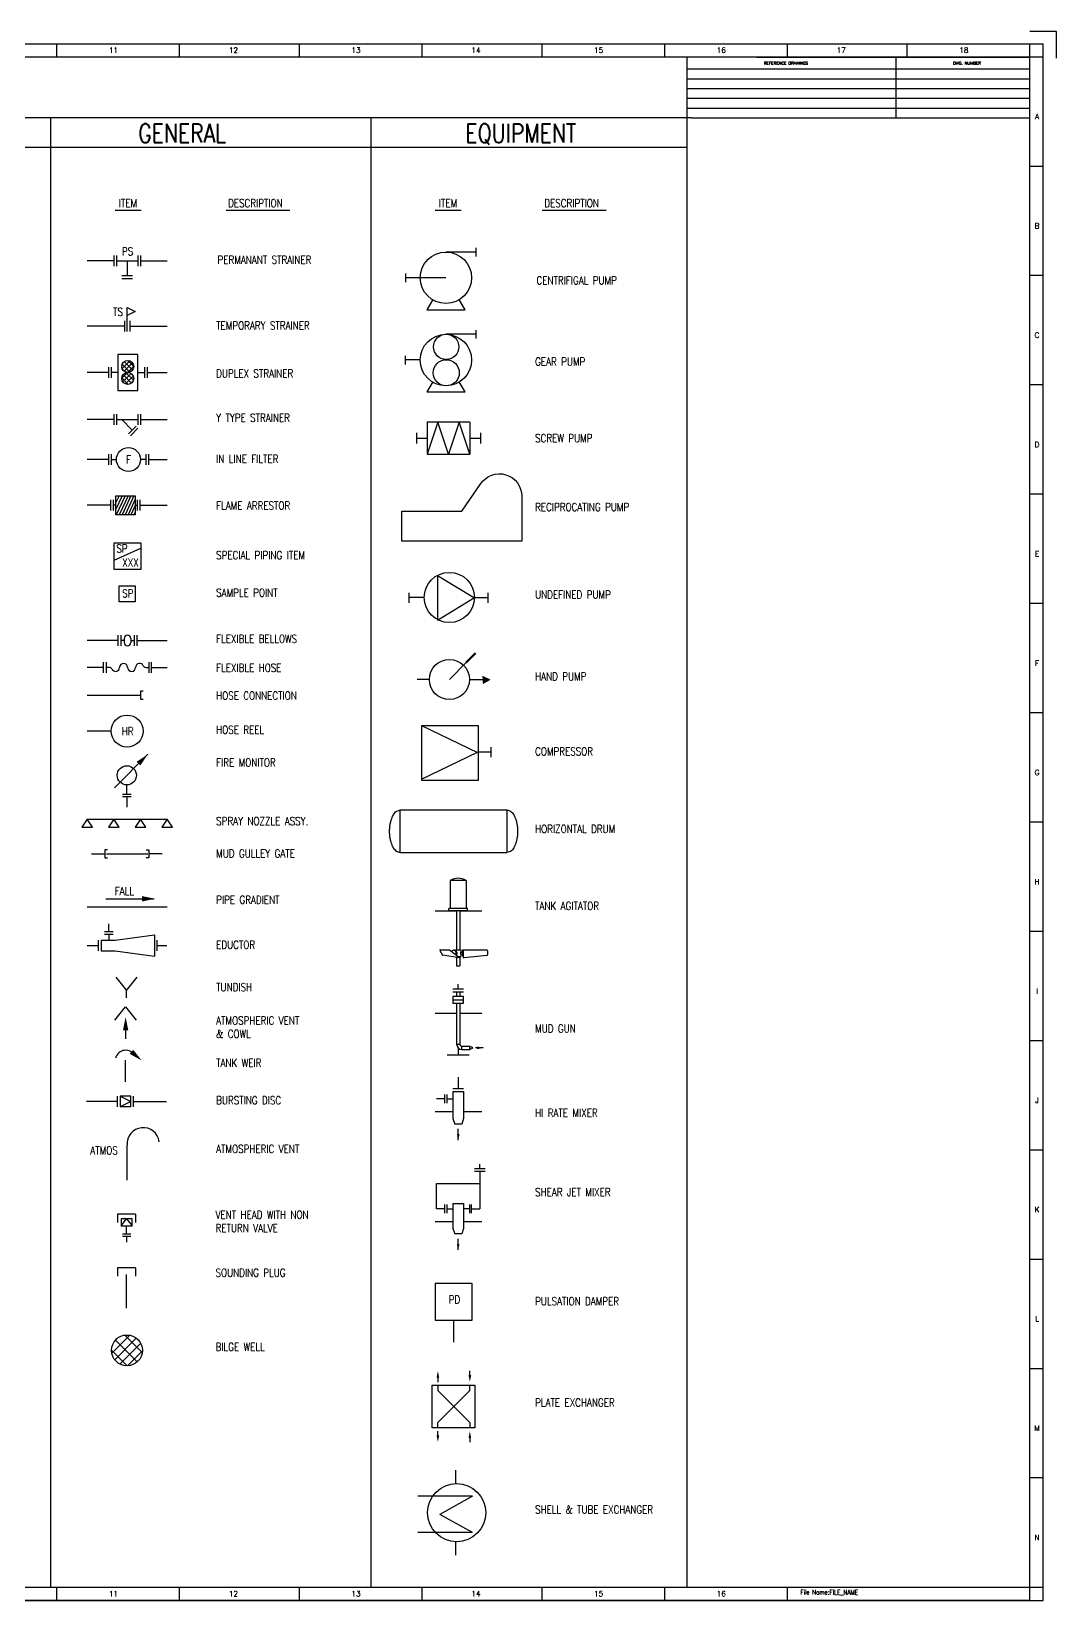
# Model space of a CAD drawing. Header units: inches. Extents: x 0 to 420, y 0 to 297.
# Drawn here: x 227.8 to 420, y 2.5 to 296.7 of the extents above; entities that cross this region are included whole.
import ezdxf
from ezdxf.enums import TextEntityAlignment as Align

# ---------------------------------------------------------------- set-up
doc = ezdxf.new("R2010")
doc.units = ezdxf.units.IN
doc.header["$LTSCALE"] = 5
doc.header["$MEASUREMENT"] = 0
for name, color, linetype in [('Equipment', 1, 'Continuous'), ('Frame Text', 2, 'Continuous'), ('Pipe', 3, 'Continuous'), ('Text', 2, 'Continuous')]:
    doc.layers.add(name, color=color, linetype=linetype)
doc.styles.add('15', font='ROMANS.shx', dxfattribs={"width": 0.8, "height": 1.5})
doc.styles.add('35', font='ROMANS.shx', dxfattribs={"width": 0.8, "height": 3.5})
doc.styles.add('ROMANS', font='ROMANS', dxfattribs={"height": 0.2})

# ---------------------------------------------------------------- blocks, each defined once
blk = doc.blocks.new('*X2')
at = {"color": 0}
for p, q in [((563.11764, 499.478029), (565.968009, 502.328398)), ((566.087841, 498.107865), (563.161815, 501.033891)), ((563.845565, 498.438188), (567.00785, 501.600473)), ((567.078522, 498.884951), (563.938901, 502.024572)), ((565.124685, 497.949541), (567.496497, 500.321353)), ((567.49971, 500.23153), (565.28548, 502.44576)), ((563.003916, 495.828772), (565.117275, 497.942131)), ((565.438442, 493.453963), (563.007904, 495.884501)), ((564.244937, 498.183001), (563.236951, 499.190987)), ((563.383101, 494.44019), (566.505857, 497.562946)), ((566.69161, 493.968562), (563.522503, 497.137669)), ((564.346226, 493.635548), (567.310499, 496.599821)), ((567.39886, 495.029079), (564.58302, 497.844919)), ((566.085302, 493.606857), (567.33919, 494.860745))]:
    blk.add_line(p, q, dxfattribs=at)

msp = doc.modelspace()

# ---------------------------------------------------------------- hatches: boundary and pattern name
at = {"layer": 'Equipment'}
h = msp.add_hatch(dxfattribs=at)
h.set_pattern_fill('ANSI31', color=256, scale=10, style=0)
h.set_pattern_definition([(45, (106.1246, -20.6876), (-0.883883, 0.883883), [])])
h.paths.add_polyline_path([(242.81, 49.41, 1), (248.58, 49.41, 1)])
h = msp.add_hatch(dxfattribs=at)
h.set_pattern_fill('ANSI31', color=256, scale=15, angle=90, style=0)
h.set_pattern_definition([(135, (106.1246, -20.6876), (-1.325825, -1.325825), [])])
h.paths.add_polyline_path([(242.81, 49.41, 1), (248.58, 49.41, 1)])

# ---------------------------------------------------------------- linework, layer by layer
for p, q in [((2.14, 294.4), (417.5, 294.4)), ((232.56, 291.9), (232.56, 294.4)), ((255.56, 291.9), (255.56, 294.4)), ((278.05, 291.9), (278.05, 294.4)), ((301.04, 291.9), (301.04, 294.4)), ((323.53, 291.9), (323.53, 294.4)), ((346.52, 291.9), (346.52, 294.4)), ((369.52, 291.9), (369.52, 294.4)), ((392.01, 291.9), (392.01, 294.4)), ((420, 296.72), (415, 296.72)), ((415, 291.9), (415, 294.4)), ((417.5, 2.5), (417.5, 294.4)), ((420, 291.72), (420, 296.72)), ((415, 291.9), (4.64, 291.9)), ((350.68, 291.9), (350.68, 5)), ((363.81, 291.9), (415, 291.9)), ((363.81, 291.9), (415, 291.9)), ((363.81, 291.9), (415, 291.9)), ((389.88, 291.9), (389.88, 280.5)), ((415, 5), (415, 291.9)), ((417.5, 291.9), (415, 291.9)), ((350.68, 289.69), (415, 289.69)), ((350.68, 287.85), (415, 287.85)), ((350.68, 286.01), (415, 286.01)), ((350.68, 284.17), (415, 284.17)), ((351.46, 280.5), (4.64, 280.5)), ((231.46, 5), (231.46, 280.5)), ((291.46, 5), (291.46, 280.5)), ((350.68, 282.33), (415, 282.33)), ((351.46, 280.5), (415, 280.5)), ((350.68, 274.98), (4.64, 274.98)), ((417.5, 271.41), (415, 271.41)), ((417.5, 250.92), (415, 250.92)), ((417.5, 230.42), (415, 230.42)), ((417.5, 209.93), (415, 209.93)), ((417.5, 189.44), (415, 189.44)), ((417.5, 168.94), (415, 168.94)), ((417.5, 148.45), (415, 148.45)), ((417.5, 127.96), (415, 127.96)), ((417.5, 107.46), (415, 107.46)), ((417.5, 86.97), (415, 86.97)), ((417.5, 66.48), (415, 66.48)), ((417.5, 66.48), (415, 66.48)), ((417.5, 66.48), (415, 66.48)), ((417.5, 45.98), (415, 45.98)), ((417.5, 45.98), (415, 45.98)), ((417.5, 45.98), (415, 45.98)), ((417.5, 25.49), (415, 25.49)), ((417.5, 25.49), (415, 25.49)), ((417.5, 25.49), (415, 25.49)), ((417.5, 25.49), (415, 25.49)), ((417.5, 25.49), (415, 25.49)), ((417.5, 25.49), (415, 25.49)), ((4.64, 5), (417.5, 5)), ((232.56, 2.5), (232.56, 5)), ((255.56, 2.5), (255.56, 5)), ((278.05, 2.5), (278.05, 5)), ((301.04, 2.5), (301.04, 5)), ((323.53, 2.5), (323.53, 5)), ((346.52, 2.5), (346.52, 5)), ((369.52, 2.5), (369.52, 5)), ((415, 2.5), (415, 5)), ((2.14, 2.5), (417.5, 2.5)), ((415, 2.5), (4.64, 2.5)), ((363.81, 2.5), (415, 2.5)), ((363.81, 2.5), (415, 2.5)), ((363.81, 2.5), (415, 2.5))]:
    msp.add_line(p, q)
for p, q in [((311.12, 256.12), (311.12, 254.52)), ((243.73, 254.69), (243.73, 252.69)), ((243.73, 253.69), (247.73, 253.69)), ((245.73, 253.69), (245.73, 250.9)), ((247.73, 254.69), (247.73, 252.69)), ((311.12, 255.34), (305.52, 255.34)), ((246.72, 250.9), (244.73, 250.9)), ((244.73, 250.4), (246.72, 250.4)), ((305.52, 250.54), (297.92, 250.54)), ((297.93, 251.33), (297.93, 249.73)), ((311.12, 239.96), (305.52, 239.96)), ((311.12, 240.71), (311.12, 239.11)), ((297.89, 235.88), (297.89, 234.28)), ((242.73, 233.77), (242.73, 231.77)), ((243.98, 232.77), (242.73, 232.77)), ((247.73, 232.77), (248.98, 232.77)), ((248.98, 233.77), (248.98, 231.77)), ((300.72, 235.16), (297.92, 235.16)), ((243.73, 224.94), (243.73, 222.94)), ((243.73, 223.94), (247.73, 223.94)), ((244.73, 223.94), (246.7, 221.97)), ((247.73, 224.94), (247.73, 222.94)), ((247.41, 222.68), (245.99, 221.26)), ((246.35, 220.91), (247.76, 222.32)), ((300.02, 221.47), (300.02, 219.47)), ((302.02, 223.47), (302.02, 217.47)), ((310.02, 223.47), (302.02, 223.47)), ((304.02, 223.47), (302.02, 217.47)), ((306.02, 217.47), (304.02, 223.47)), ((308.02, 223.47), (306.02, 217.47)), ((310.02, 217.47), (308.02, 223.47)), ((310.02, 223.47), (310.02, 217.47)), ((312.02, 221.47), (312.02, 219.47)), ((300.02, 220.47), (302.02, 220.47)), ((310.02, 220.47), (312.02, 220.47)), ((242.73, 217.44), (242.73, 215.44)), ((242.73, 216.44), (243.73, 216.44)), ((249.23, 216.44), (248.23, 216.44)), ((249.23, 217.44), (249.23, 215.44)), ((302.02, 217.47), (310.02, 217.47)), ((243.65, 209.67), (247.25, 209.67)), ((243.65, 206.07), (243.65, 209.67)), ((244.81, 209.67), (243.65, 207.16)), ((244.26, 209.67), (243.65, 208.36)), ((245.35, 209.65), (243.7, 206.07)), ((245.91, 209.67), (244.25, 206.07)), ((246.46, 209.67), (244.8, 206.07)), ((247.01, 209.67), (245.36, 206.07)), ((247.25, 209), (245.91, 206.07)), ((247.25, 209.67), (247.25, 206.07)), ((243.21, 206.87), (243.21, 208.87)), ((243.65, 207.87), (243.21, 207.87)), ((247.25, 206.07), (243.65, 206.07)), ((247.25, 207.81), (246.46, 206.07)), ((247.25, 206.61), (247.01, 206.07)), ((247.25, 207.87), (247.7, 207.87)), ((247.7, 206.87), (247.7, 208.87)), ((303.93, 194.73), (303.93, 186.42)), ((303.93, 194.69), (310.84, 190.52)), ((298.55, 191.45), (298.55, 189.58)), ((313.35, 191.45), (313.35, 189.58)), ((301.42, 190.57), (298.59, 190.57)), ((303.93, 186.31), (310.84, 190.56)), ((310.86, 190.57), (313.35, 190.57)), ((244.55, 183.52), (244.55, 181.52)), ((245.18, 182.52), (244.55, 182.52)), ((245.18, 182.9), (245.18, 182.13)), ((246.42, 182.9), (246.42, 182.13)), ((246.42, 182.52), (247.11, 182.52)), ((247.11, 181.52), (247.11, 183.52)), ((241.82, 178.47), (241.82, 176.47)), ((242.43, 177.47), (241.82, 177.47)), ((249.22, 177.47), (249.82, 177.47)), ((249.82, 178.47), (249.82, 176.47)), ((306.16, 175.23), (309.45, 178.52)), ((302.38, 175.2), (300.12, 175.2)), ((309.94, 175.2), (312.39, 175.2)), ((300.91, 166.55), (311.43, 161.54)), ((300.91, 166.51), (300.91, 156.3)), ((311.63, 166.51), (300.91, 166.51)), ((311.63, 156.3), (311.63, 166.51)), ((313.91, 162.49), (313.91, 160.62)), ((243.35, 154.92), (249.62, 161.18)), ((300.91, 156.49), (311.43, 161.59)), ((311.42, 161.62), (313.91, 161.62)), ((300.91, 156.3), (311.63, 156.3)), ((246.48, 153.64), (244.88, 153.64)), ((245.68, 153.64), (245.68, 155.44)), ((296.95, 142.74), (296.95, 150.74)), ((296.95, 150.74), (316.95, 150.74)), ((316.95, 150.74), (316.95, 142.74)), ((238.23, 149.03), (253.23, 149.03)), ((239.06, 142.5), (241.56, 142.5)), ((242.06, 143.25), (241.56, 143.25)), ((241.56, 143.25), (241.56, 141.75)), ((241.56, 141.75), (242.06, 141.75)), ((241.89, 142.5), (249.59, 142.5)), ((249.3, 143.25), (249.8, 143.25)), ((249.8, 141.75), (249.3, 141.75)), ((249.8, 143.25), (249.8, 141.75)), ((252.3, 142.5), (249.8, 142.5)), ((296.95, 142.74), (316.95, 142.74)), ((309.3, 137.5), (306.32, 137.5)), ((306.32, 137.5), (306.32, 132.29)), ((309.3, 137.5), (309.3, 132.29)), ((306.06, 131.84), (306.06, 132.29)), ((309.56, 132.29), (306.06, 132.29)), ((309.56, 131.84), (306.06, 131.84)), ((307.51, 131.84), (307.51, 124.51)), ((307.81, 131.68), (307.81, 131.68)), ((307.81, 131.68), (307.81, 131.68)), ((308.11, 131.84), (308.11, 124.51)), ((309.56, 131.84), (309.56, 132.29)), ((241.5, 127.47), (243.1, 127.47)), ((242.3, 127.47), (242.3, 126.35)), ((243.47, 126.35), (250.89, 127.35)), ((250.89, 127.35), (250.89, 123.35)), ((240.89, 126.35), (240.89, 124.35)), ((240.89, 126.35), (243.47, 126.35)), ((240.89, 124.35), (243.47, 124.35)), ((243.47, 124.35), (250.89, 123.35)), ((304.38, 124.42), (304.84, 123.54)), ((304.42, 124.51), (306.16, 124.51)), ((306.16, 124.51), (308.07, 123.11)), ((307.32, 124.51), (308.29, 124.51)), ((307.32, 124.51), (307.32, 124.36)), ((308.29, 124.51), (308.29, 124.08)), ((308.29, 124.08), (308.59, 124.08)), ((308.29, 123.68), (308.59, 123.68)), ((308.29, 123.68), (308.29, 123.26)), ((308.59, 124.44), (308.59, 123.33)), ((308.72, 124.44), (308.59, 124.44)), ((308.72, 124.46), (308.72, 123.17)), ((308.77, 124.51), (313.15, 124.51)), ((313.3, 124.36), (313.3, 123.59)), ((308.02, 123.02), (304.91, 123.49)), ((307.51, 123.1), (307.51, 121.52)), ((307.51, 121.52), (308.11, 121.52)), ((307.89, 123.26), (308.29, 123.26)), ((308.11, 123.26), (308.11, 121.52)), ((308.72, 123.33), (308.59, 123.33)), ((313.2, 123.45), (308.92, 123.03)), ((306.81, 116.67), (308.81, 116.67)), ((308.81, 115.74), (306.81, 115.74)), ((306.81, 115.74), (306.81, 114.53)), ((306.81, 115.13), (308.81, 115.13)), ((307.51, 116.67), (307.51, 115.74)), ((308.11, 116.67), (308.11, 115.74)), ((308.81, 114.53), (308.81, 115.74)), ((306.81, 114.53), (308.81, 114.53)), ((307.51, 114.53), (307.51, 106.84)), ((308.11, 114.53), (308.11, 106.84)), ((307.51, 106.84), (308.11, 106.84)), ((307.81, 106.13), (307.81, 104.82)), ((308.51, 106.44), (309.96, 106.44)), ((308.51, 105.84), (308.51, 106.44)), ((309.96, 105.84), (309.96, 106.44)), ((309.96, 106.44), (310.44, 106.24)), ((310.44, 106.04), (309.96, 105.84)), ((310.44, 106.24), (310.44, 106.04)), ((312.46, 106.14), (311.03, 106.14)), ((245.38, 103.82), (245.38, 99.77)), ((308.51, 105.84), (309.96, 105.84)), ((305.69, 97.38), (305.69, 95.78)), ((306.81, 97.98), (308.81, 97.98)), ((306.81, 97.98), (306.81, 92.89)), ((308.81, 97.98), (308.81, 92.89)), ((244.45, 97.07), (244.45, 95.07)), ((246.44, 97.07), (244.45, 97.07)), ((244.45, 97.07), (246.44, 96.07)), ((246.44, 96.07), (244.45, 95.07)), ((246.44, 95.07), (244.45, 95.07)), ((246.44, 95.07), (246.44, 97.07)), ((305.69, 96.58), (306.81, 96.58)), ((306.81, 92.89), (307.15, 91.85)), ((308.48, 91.85), (307.15, 91.85)), ((308.81, 92.89), (308.48, 91.85)), ((307.81, 88.85), (307.81, 90.96)), ((312.88, 82.93), (310.88, 82.93)), ((311.88, 82.93), (311.88, 75.97)), ((303.74, 75.97), (303.74, 80.73)), ((303.74, 80.73), (311.88, 80.73)), ((305.29, 75.17), (305.29, 76.77)), ((305.69, 76.77), (305.69, 75.17)), ((306.81, 76.97), (308.81, 76.97)), ((306.81, 76.97), (306.81, 72.29)), ((308.81, 76.97), (308.81, 72.28)), ((309.93, 76.77), (309.93, 75.17)), ((310.33, 75.17), (310.33, 76.77)), ((243.96, 74.94), (243.96, 73.39)), ((247.32, 74.94), (243.96, 74.94)), ((244.59, 72.78), (245.64, 74.08)), ((245.64, 74.08), (246.69, 72.78)), ((247.32, 74.94), (247.32, 73.39)), ((305.29, 75.97), (303.74, 75.97)), ((305.69, 75.97), (306.81, 75.97)), ((309.93, 75.97), (308.81, 75.97)), ((310.33, 75.97), (311.88, 75.97)), ((246.44, 71.22), (244.84, 71.22)), ((245.64, 71.22), (245.64, 72.78)), ((306.81, 72.29), (307.15, 71.24)), ((308.48, 71.24), (307.15, 71.24)), ((308.81, 72.28), (308.48, 71.24)), ((307.81, 68.24), (307.81, 70.35)), ((243.96, 64.89), (243.96, 63.34)), ((247.32, 64.89), (243.96, 64.89)), ((247.32, 64.89), (247.32, 63.34)), ((306.94, 55.07), (306.94, 50.97)), ((304, 44.48), (304, 43.48)), ((309.99, 44.58), (309.99, 45.58)), ((303.99, 42.89), (303.99, 41.89)), ((303.99, 41.89), (309.99, 35.89)), ((303.99, 35.89), (309.99, 41.89)), ((309.99, 41.89), (309.99, 42.89)), ((303.99, 34.89), (303.99, 35.89)), ((309.99, 35.89), (309.99, 34.89)), ((304, 33.3), (304, 34.3)), ((309.99, 33.2), (309.99, 32.2)), ((307.33, 26.96), (307.33, 24.43)), ((310.52, 22.08), (300.26, 22.08)), ((310.52, 22.06), (304.39, 18.67)), ((310.52, 15.29), (304.39, 18.67)), ((310.52, 15.29), (300.26, 15.29)), ((307.33, 13.55), (307.33, 11))]:
    msp.add_line(p, q, dxfattribs=at)
for points in [[(309.12, 255.34), (309.12, 255.34), (309.12, 255.34), (309.12, 255.34), (309.12, 255.34), (309.12, 255.34), (309.12, 255.34), (309.12, 255.34), (309.12, 255.34), (309.12, 255.34), (309.12, 255.34), (309.12, 255.34), (309.12, 255.34), (309.12, 255.34), (309.12, 255.34), (309.12, 255.34), (309.12, 255.34), (309.12, 255.34), (309.12, 255.34), (309.12, 255.34), (309.12, 255.34), (309.12, 255.34), (309.12, 255.34), (309.12, 255.34), (309.12, 255.34), (309.12, 255.34), (309.12, 255.34), (309.12, 255.34), (309.12, 255.34), (309.12, 255.34), (309.12, 255.34), (309.12, 255.34), (309.12, 255.34), (309.12, 255.34), (309.12, 255.34)], [(309.12, 239.96), (309.12, 239.96), (309.12, 239.96), (309.12, 239.96), (309.12, 239.96), (309.12, 239.96), (309.12, 239.96), (309.12, 239.96), (309.12, 239.96), (309.12, 239.96), (309.12, 239.96), (309.12, 239.96), (309.12, 239.96), (309.12, 239.96), (309.12, 239.96), (309.12, 239.96), (309.12, 239.96), (309.12, 239.96), (309.12, 239.96), (309.12, 239.96), (309.12, 239.96), (309.12, 239.96), (309.12, 239.96), (309.12, 239.96), (309.12, 239.96), (309.12, 239.96), (309.12, 239.96), (309.12, 239.96), (309.12, 239.96), (309.12, 239.96), (309.12, 239.96), (309.12, 239.96), (309.12, 239.96), (309.12, 239.96), (309.12, 239.96)], [(243.98, 229.39), (247.73, 229.39), (247.73, 236.14), (243.98, 236.14), (243.98, 229.39)], [(244.59, 74.08), (244.59, 72.78), (246.69, 72.78), (246.69, 74.08)], [(303.52, 55.07), (310.44, 55.07), (310.44, 61.95), (303.52, 61.95)], [(302.92, 34.89), (302.92, 42.89), (310.92, 42.89), (310.92, 34.89), (302.92, 34.89)]]:
    msp.add_lwpolyline(points, close=True, dxfattribs=at)
for points in [[(245.73, 240.44), (245.73, 244.94), (247.23, 244.19), (245.73, 243.44)], [(303.05, 246.42), (301.91, 244.52), (309.11, 244.53), (307.99, 246.42)], [(303.05, 246.42), (301.92, 244.54), (309.12, 244.54), (307.99, 246.42)], [(303.05, 231.04), (301.91, 229.14), (309.11, 229.15), (307.99, 231.04)], [(303.05, 231.04), (301.92, 229.16), (309.12, 229.16), (307.99, 231.04)], [(248.73, 173.02), (248.23, 173.02), (248.23, 171.52), (248.73, 171.52)], [(238.23, 149.03), (237.23, 147.53), (239.23, 147.53), (238.23, 149.03)], [(243.23, 149.03), (242.23, 147.53), (244.23, 147.53), (243.23, 149.03)], [(248.23, 149.03), (247.23, 147.53), (249.23, 147.53), (248.23, 149.03)], [(253.23, 149.03), (252.23, 147.53), (254.23, 147.53), (253.23, 149.03)], [(243.46, 111.3), (245.46, 113.8), (247.46, 111.3)]]:
    msp.add_lwpolyline(points, dxfattribs=at)
msp.add_lwpolyline([(319.73, 209.56), (319.73, 201.13), (297.23, 201.13), (297.23, 206.75), (308.48, 206.75), (312.03, 211.94, -0.73764)], format="xyb", close=True, dxfattribs=at)
at = {"layer": 'Equipment', "const_width": 0.4}
msp.add_lwpolyline([(309.3, 178.37), (311.07, 180.14)], dxfattribs=at)
at = {"layer": 'Equipment'}
for points, format in [([(249.62, 161.18, 0, 1, 0), (247.86, 159.42, 1, 1, 0)], "xyseb"), ([(296.95, 142.74, -0.087445), (296.59, 142.8, -0.069281), (296.26, 142.98, -0.06008), (295.93, 143.29, -0.040836), (295.66, 143.67, -0.036504), (295.4, 144.19, -0.027544), (295.21, 144.74, -0.025803), (295.06, 145.38, -0.022453), (294.98, 146.04, -0.021977), (294.95, 146.74, -0.021977), (294.98, 147.43, -0.022453), (295.06, 148.09, -0.025803), (295.21, 148.74, -0.027544), (295.4, 149.28, -0.036504), (295.66, 149.8, -0.024615), (295.91, 150.21, -0.151021), (296.26, 150.49), (296.69, 150.65), (296.95, 150.74)], "xyb"), ([(316.95, 150.74, -0.087445), (317.31, 150.67, -0.069281), (317.63, 150.49, -0.06008), (317.96, 150.18, -0.040836), (318.23, 149.8, -0.036504), (318.49, 149.28, -0.027544), (318.68, 148.74, -0.025803), (318.83, 148.09, -0.022453), (318.92, 147.43, -0.021977), (318.95, 146.74, -0.021977), (318.92, 146.04, -0.022453), (318.83, 145.38, -0.025803), (318.68, 144.74, -0.027544), (318.49, 144.19, -0.036504), (318.23, 143.67, -0.024615), (317.98, 143.26, -0.151021), (317.63, 142.98), (317.2, 142.83), (316.95, 142.74)], "xyb"), ([(312.57, 106.14, 0, 0.5, 0), (311.32, 106.14, 0.5, 0.5, 0)], "xyseb"), ([(307.81, 88.74, 0, 0.5, 0), (307.81, 89.99, 0.5, 0.5, 0)], "xyseb"), ([(307.81, 68.13, 0, 0.5, 0), (307.81, 69.38, 0.5, 0.5, 0)], "xyseb"), ([(304, 45.54, 0, 0.5, 0), (304, 44.29, 0.5, 0.5, 0)], "xyseb"), ([(309.99, 43.52, 0, 0.5, 0), (309.99, 44.77, 0.5, 0.5, 0)], "xyseb"), ([(304, 32.24, 0, 0.5, 0), (304, 33.49, 0.5, 0.5, 0)], "xyseb"), ([(309.99, 34.26, 0, 0.5, 0), (309.99, 33.01, 0.5, 0.5, 0)], "xyseb")]:
    msp.add_lwpolyline(points, format=format, dxfattribs=at)
for centre, radius in [((305.51, 250.53), 4.82), ((305.51, 235.1), 4.82), ((305.56, 237.56), 2.37), ((245.85, 233.89), 1.12), ((245.85, 231.64), 1.12), ((305.57, 232.71), 2.45), ((245.98, 216.44), 2.25), ((306.14, 190.58), 4.71), ((306.16, 175.2), 3.76), ((245.73, 165.54), 3), ((245.68, 157.24), 1.8), ((245.7, 49.41), 2.89), ((307.52, 18.99), 5.44)]:
    msp.add_circle(centre, radius, dxfattribs=at)
for centre, radius, start, end in [((245.8, 182.9), 0.619, 0, 180), ((245.8, 182.13), 0.619, 180, 0), ((242.43, 176.97), 0.5, 23.5782, 90), ((243.57, 177.47), 0.75, 203.5782, 0), ((245.07, 177.47), 0.75, 0, 180), ((246.57, 177.47), 0.75, 180, 0), ((248.07, 177.47), 0.75, 23.5782, 180), ((249.22, 177.97), 0.5, 203.5782, 270), ((307.81, 135.29), 2.66, 56.0285, 123.9715), ((304.42, 124.46), 0.05, 90, 221.9257), ((307.04, 123.88), 0.555, 322.0187, 144.9892), ((306.9, 123.88), 0.555, 331.0535, 84.0296), ((308.77, 124.46), 0.05, 90, 180), ((313.15, 124.36), 0.15, 0, 90), ((313.15, 123.59), 0.15, 288.7838, 0), ((304.93, 123.59), 0.1, 207.2499, 260.1026), ((308.04, 123.07), 0.05, 256.989, 52.2014), ((308.87, 123.17), 0.15, 180, 288.7838), ((308.51, 106.84), 1, 180, 270), ((308.51, 106.84), 0.4, 180, 270)]:
    msp.add_arc(centre, radius, start, end, dxfattribs=at)
msp.add_ellipse((308.3, 123.88), major_axis=(0, 0.201), ratio=0.362016, start_param=0.10671, end_param=3.034883, dxfattribs=at)
msp.add_solid([(313.91, 175.18), (312.34, 175.89), (312.44, 174.32)], dxfattribs=at)
at = {"layer": 'Pipe'}
for p, q in [((243.23, 253.69), (238.23, 253.69)), ((243.23, 254.69), (243.23, 252.69)), ((248.23, 254.69), (248.23, 252.69)), ((248.23, 253.69), (253.23, 253.69)), ((245.23, 241.44), (238.23, 241.44)), ((245.23, 242.44), (245.23, 240.44)), ((246.23, 242.44), (246.23, 240.44)), ((246.23, 241.44), (253.23, 241.44)), ((242.23, 232.77), (238.23, 232.77)), ((242.23, 233.77), (242.23, 231.77)), ((249.48, 233.77), (249.48, 231.77)), ((249.48, 232.77), (253.23, 232.77)), ((243.23, 223.94), (238.23, 223.94)), ((243.23, 224.94), (243.23, 222.94)), ((248.23, 224.94), (248.23, 222.94)), ((248.23, 223.94), (253.23, 223.94)), ((242.23, 216.44), (238.23, 216.44)), ((242.23, 217.44), (242.23, 215.44)), ((249.73, 217.44), (249.73, 215.44)), ((249.73, 216.44), (253.23, 216.44)), ((242.71, 207.87), (238.23, 207.87)), ((242.71, 206.87), (242.71, 208.87)), ((248.2, 206.87), (248.2, 208.87)), ((248.2, 207.87), (253.23, 207.87)), ((244.05, 182.52), (238.23, 182.52)), ((244.05, 181.52), (244.05, 183.52)), ((247.61, 181.52), (247.61, 183.52)), ((247.61, 182.52), (253.23, 182.52)), ((241.32, 177.47), (238.23, 177.47)), ((241.32, 176.47), (241.32, 178.47)), ((250.32, 176.47), (250.32, 178.47)), ((250.32, 177.47), (253.23, 177.47)), ((238.23, 172.27), (248.23, 172.27)), ((242.73, 165.54), (238.23, 165.54)), ((244.88, 153.24), (246.48, 153.24)), ((245.68, 153.24), (245.68, 151.24)), ((238.23, 132.59), (253.23, 132.59)), ((303.48, 131.84), (307.51, 131.84)), ((308.11, 131.84), (312.27, 131.84)), ((243.1, 127.87), (241.5, 127.87)), ((242.3, 127.87), (242.3, 129.42)), ((238.23, 125.35), (240.39, 125.35)), ((240.39, 124.35), (240.39, 126.35)), ((251.39, 124.35), (251.39, 126.35)), ((251.39, 125.35), (253.17, 125.35)), ((307.81, 117.17), (307.81, 118.08)), ((245.59, 115.5), (245.59, 116.89)), ((308.81, 117.17), (306.81, 117.17)), ((303.48, 112.66), (307.51, 112.66)), ((308.11, 112.66), (312.27, 112.66)), ((245.46, 109.8), (245.46, 107.8)), ((305.73, 104.82), (309.89, 104.82)), ((307.81, 100.65), (307.81, 98.48)), ((305.29, 95.78), (305.29, 97.38)), ((308.81, 98.48), (306.81, 98.48)), ((243.95, 96.07), (238.13, 96.07)), ((243.95, 95.07), (243.95, 97.07)), ((246.94, 95.07), (246.94, 97.07)), ((246.94, 96.07), (253.13, 96.07)), ((303.48, 94.18), (306.81, 94.18)), ((305.29, 96.58), (303.74, 96.58)), ((308.81, 94.18), (312.27, 94.18)), ((245.75, 81.31), (245.75, 87.91)), ((312.88, 83.43), (310.88, 83.43)), ((311.88, 83.43), (311.88, 84.33)), ((303.48, 73.57), (306.81, 73.57)), ((308.81, 73.57), (312.27, 73.57)), ((244.84, 70.82), (246.44, 70.82)), ((245.64, 70.82), (245.64, 69.71)), ((245.64, 57.33), (245.64, 63.63))]:
    msp.add_line(p, q, dxfattribs=at)
msp.add_lwpolyline([(243.59, 119.39), (245.59, 116.89), (247.59, 119.39)], dxfattribs=at)
for points in [[(245.46, 111.92, 0, 1, 0), (245.46, 109.42, 1, 1, 0)], [(248.46, 103.78, 0, 1, 0), (246.55, 105.39, 1, 1, 0)]]:
    msp.add_lwpolyline(points, format="xyseb", dxfattribs=at)
for centre, radius, start, end in [((245.46, 103.7), 1.98, 27.8072, 164.4237), ((248.76, 88.16), 3.02, 6.9688, 184.6079)]:
    msp.add_arc(centre, radius, start, end, dxfattribs=at)
at = {"layer": 'Text'}
for p, q in [((243.52, 263.21), (248.34, 263.21)), ((264.3, 263.21), (276.27, 263.21)), ((303.52, 263.21), (308.34, 263.21)), ((323.57, 263.21), (335.54, 263.21)), ((243.32, 197.55), (248.32, 199.81)), ((241.73, 134.09), (250.73, 134.09))]:
    msp.add_line(p, q, dxfattribs=at)
for points in [[(243.32, 195.83), (243.32, 200.83), (248.32, 200.83), (248.32, 195.83), (243.32, 195.83)], [(244.23, 189.75), (244.23, 192.75), (247.23, 192.75), (247.23, 189.75), (244.23, 189.75)]]:
    msp.add_lwpolyline(points, close=True, dxfattribs=at)
msp.add_lwpolyline([(251.04, 134.09, 0, 1, 0), (248.54, 134.09, 1, 1, 0)], format="xyseb", dxfattribs=at)

# ---------------------------------------------------------------- block references
at = {"layer": 'Equipment', "xscale": 0.5, "yscale": 0.5, "zscale": 0.5}
msp.add_blockref('*X2', (-36.77, -16.2), dxfattribs=at)

# ---------------------------------------------------------------- texts
at = {"style": 'ROMANS'}
for s, p in [('11', (243.17, 293.2)), ('12', (265.66, 293.2)), ('13', (288.65, 293.2)), ('14', (311.15, 293.2)), ('15', (334.14, 293.2)), ('16', (357.13, 293.2)), ('17', (379.62, 293.2)), ('18', (402.61, 293.2)), ('A', (416.33, 280.74)), ('B', (416.33, 260.24)), ('C', (416.33, 239.75)), ('D', (416.33, 219.26)), ('E', (416.33, 198.77)), ('F', (416.33, 178.27)), ('G', (416.33, 157.78)), ('H', (416.33, 137.29)), ('I', (416.33, 116.79)), ('J', (416.33, 96.3)), ('K', (416.33, 75.81)), ('L', (416.33, 55.31)), ('L', (416.33, 55.31)), ('L', (416.33, 55.31)), ('M', (416.33, 34.82)), ('M', (416.33, 34.82)), ('M', (416.33, 34.82)), ('N', (416.33, 14.33)), ('N', (416.33, 14.33)), ('N', (416.33, 14.33)), ('11', (243.17, 3.8)), ('12', (265.66, 3.8)), ('13', (288.65, 3.8)), ('14', (311.15, 3.8)), ('15', (334.14, 3.8)), ('16', (357.13, 3.8))]:
    msp.add_text(s, height=0.999, dxfattribs=at).set_placement(p, align=Align.MIDDLE)
for s, p in [('REFERENCE DRAWINGS', (369.25, 290.49)), ('DWG. NUMBER', (403.2, 290.49))]:
    msp.add_text(s, height=0.5519, dxfattribs=at).set_placement(p, align=Align.CENTER)
at = {"style": 'ROMANS', "width": 0.7}
msp.add_text('File Name:', height=0.883, dxfattribs=at).set_placement((371.99, 3.62))
at = {"layer": 'Frame Text', "style": 'ROMANS', "width": 0.800013}
msp.add_attdef('FILE_NAME', (377.4, 3.61), 'XXXXX.dwg', height=0.883, dxfattribs=at)
at = {"layer": 'Text', "attachment_point": 1}
for s, insert, char_height, width, style in [('GENERAL', (247.83, 279.36), 3.5, 60.9563, '35'), ('EQUIPMENT', (309.16, 279.36), 3.5, 60.9563, '35'), ('ITEM', (244.17, 265.26), 1.5, 29.829, '15'), ('DESCRIPTION', (264.67, 265.26), 1.5, 29.829, '15'), ('ITEM', (304.17, 265.26), 1.5, 29.829, '15'), ('DESCRIPTION', (323.95, 265.26), 1.5, 29.829, '15'), ('PS', (244.76, 256.23), 1.5, 29.829, '15'), ('PERMANANT STRAINER', (262.69, 254.66), 1.5, 29.829, '15'), ('CENTRIFIGAL PUMP', (322.49, 250.79), 1.5, 29.829, '15'), ('TS', (243.11, 244.88), 1.5, 29.829, '15'), ('TEMPORARY STRAINER', (262.43, 242.32), 1.5, 29.829, '15'), ('GEAR PUMP', (322.23, 235.56), 1.5, 29.829, '15'), ('DUPLEX STRAINER', (262.43, 233.33), 1.5, 29.829, '15'), ('Y TYPE STRAINER', (262.43, 225.02), 1.5, 29.829, '15'), ('SCREW PUMP', (322.23, 221.2), 1.5, 29.829, '15'), ('F', (245.57, 217.19), 1.5, 29.829, '15'), ('IN LINE FILTER', (262.43, 217.32), 1.5, 29.829, '15'), ('FLAME ARRESTOR', (262.43, 208.56), 1.5, 29.829, '15'), ('RECIPROCATING PUMP', (322.23, 208.29), 1.5, 29.829, '15'), ('SP', (243.72, 200.51), 1.5, 29.829, '15'), ('XXX', (244.82, 197.89), 1.5, 29.829, '15'), ('SPECIAL PIPING ITEM', (262.43, 199.26), 1.5, 29.829, '15'), ('SP', (244.81, 192.1), 1.5, 29.829, '15'), ('SAMPLE POINT', (262.43, 192.23), 1.5, 29.829, '15'), ('UNDEFINED PUMP', (322.23, 191.86), 1.5, 29.829, '15'), ('FLEXIBLE BELLOWS', (262.43, 183.58), 1.5, 29.829, '15'), ('FLEXIBLE HOSE', (262.43, 178.14), 1.5, 29.829, '15'), ('HAND PUMP', (322.23, 176.52), 1.5, 29.829, '15'), ('HOSE CONNECTION', (262.43, 172.93), 1.5, 29.829, '15'), ('HR', (244.74, 166.25), 1.5, 29.829, '15'), ('HOSE REEL', (262.43, 166.53), 1.5, 29.829, '15'), ('COMPRESSOR', (322.23, 162.47), 1.5, 29.829, '15'), ('FIRE MONITOR', (262.43, 160.39), 1.5, 29.829, '15'), ('SPRAY NOZZLE ASSY.', (262.43, 149.4), 1.5, 29.829, '15'), ('HORIZONTAL DRUM', (322.23, 147.93), 1.5, 29.829, '15'), ('MUD GULLEY GATE', (262.43, 143.33), 1.5, 29.829, '15'), ('FALL', (243.42, 136.28), 1.5, 29.829, '15'), ('PIPE GRADIENT', (262.43, 134.66), 1.5, 29.829, '15'), ('TANK AGITATOR', (322.23, 133.5), 1.5, 29.829, '15'), ('EDUCTOR', (262.43, 126.22), 1.5, 29.829, '15'), ('TUNDISH', (262.43, 118.27), 1.5, 29.829, '15'), ('ATMOSPHERIC VENT\\P& COWL', (262.43, 112.01), 1.5, 29.829, '15'), ('MUD GUN', (322.23, 110.5), 1.5, 29.829, '15'), ('TANK WEIR', (262.43, 104.06), 1.5, 29.829, '15'), ('BURSTING DISC', (262.43, 97.05), 1.5, 29.829, '15'), ('HI RATE MIXER', (322.23, 94.69), 1.5, 29.829, '15'), ('ATMOS', (238.84, 87.66), 1.5, 29.829, '15'), ('ATMOSPHERIC VENT', (262.43, 87.94), 1.5, 29.829, '15'), ('SHEAR JET MIXER', (322.23, 79.83), 1.5, 29.829, '15'), ('VENT HEAD WITH NON\\PRETURN VALVE', (262.32, 75.61), 1.5, 29.829, '15'), ('SOUNDING PLUG', (262.32, 64.72), 1.5, 29.829, '15'), ('PD', (306.02, 59.69), 1.5, 29.829, '15'), ('PULSATION DAMPER', (322.23, 59.38), 1.5, 29.829, '15'), ('BILGE WELL', (262.32, 50.82), 1.5, 29.829, '15'), ('PLATE EXCHANGER', (322.23, 40.38), 1.5, 29.829, '15'), ('SHELL & TUBE EXCHANGER', (322.23, 20.32), 1.5, 29.829, '15')]:
    msp.add_mtext(s, dxfattribs=dict(at, insert=insert, char_height=char_height, width=width, style=style))

doc.saveas('drawing.dxf')
